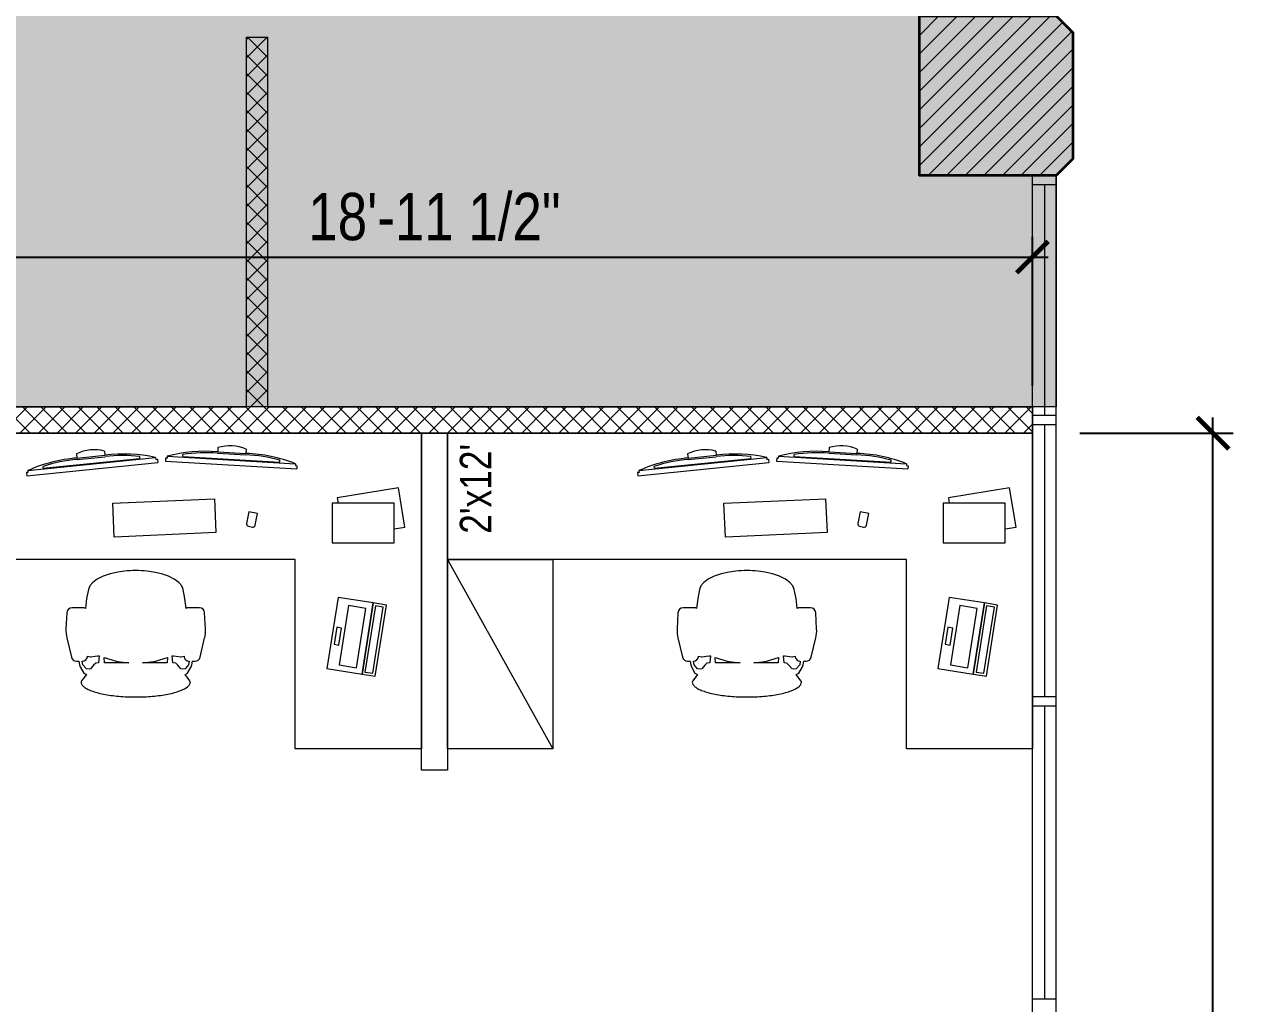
# Model space of a CAD drawing. Header units: inches. Extents: x 2034 to 6496, y 527 to 1995.
# Drawn here: x 6265.7 to 6496.3, y 1520.4 to 1706.7 of the extents above; entities that cross this region are included whole.
import ezdxf

# ---------------------------------------------------------------- set-up
doc = ezdxf.new("R2010")
doc.units = ezdxf.units.IN
doc.header["$LTSCALE"] = 5
doc.header["$MEASUREMENT"] = 0
doc.layers.get('0').update_dxf_attribs({"linetype": 'CONTINUOUS', "lineweight": 5})
doc.layers.get('DEFPOINTS').update_dxf_attribs({"linetype": 'CONTINUOUS', "lineweight": 5})
for name, color, linetype, lineweight in [('Annotations', 8, 'CONTINUOUS', 5), ('Drywalls', 7, 'CONTINUOUS', 20), ('Framing', 142, 'CONTINUOUS', 13), ('Hatches', 8, 'CONTINUOUS', 5), ('Viewed', 156, 'CONTINUOUS', 9), ('Walls', 7, 'CONTINUOUS', 35)]:
    doc.layers.add(name, color=color, linetype=linetype, lineweight=lineweight)
doc.layers.add('Zones', color=7, linetype='CONTINUOUS', lineweight=5, true_color=0xe3e3e3, transparency=0.7)
doc.styles.get("Standard").update_dxf_attribs({"font": 'arial.ttf', "width": 0.8})
doc.dimstyles.new('ARCH', dxfattribs={"dimscale": 96, "dimtxt": 0.09375, "dimasz": 0.0625, "dimexe": 0.04, "dimexo": 0.09375, "dimgap": 0.03125, "dimtad": 1, "dimdec": 5, "dimrnd": 0.0625, "dimzin": 3, "dimdsep": 46, "dimlunit": 4, "dimtxsty": 'Standard', "dimblk": 'OBLIQUE', "dimblk1": 'ARCHTICK', "dimblk2": 'ARCHTICK', "dimsah": 1, "dimcen": 0.03125, "dimdle": 0.03125, "dimclrd": 256, "dimclre": 256, "dimclrt": 256, "dimazin": 0, "dimtfac": 1, "dimtmove": 2, "dimatfit": 3, "dimldrblk": 'ARO14', "dimfxl": 0.3, "dimfxlon": 1, "dimfrac": 2, "dimarcsym": 0})

# ---------------------------------------------------------------- blocks, each defined once
blk = doc.blocks.new('_ArchTick')
at = {"const_width": 0.15}
blk.add_lwpolyline([(-0.5, -0.5), (0.5, 0.5)], dxfattribs=at)
blk = doc.blocks.new('*D90')
at = {"layer": 'Annotations', "lineweight": -2}
for p, q in [((6491.76, 1285.41), (6491.76, 1631.91)), ((6466.44, 1628.91), (6495.6, 1628.91)), ((6466.44, 1288.41), (6495.6, 1288.41))]:
    blk.add_line(p, q, dxfattribs=at)
at = {"layer": 'DEFPOINTS', "color": 0}
for p in [(6457.44, 1628.91), (6491.76, 1628.91), (6457.44, 1288.41)]:
    blk.add_point(p, dxfattribs=at)
at = {"layer": 'Annotations', "lineweight": -2, "xscale": 6, "yscale": 6, "zscale": 6}
for p, rotation in [((6491.76, 1628.91), 90), ((6491.76, 1288.41), 270)]:
    blk.add_blockref('_ArchTick', p, dxfattribs=dict(at, rotation=rotation))
at = {"layer": 'Annotations', "insert": (6482.87, 1463.08), "char_height": 9, "attachment_point": 5, "rotation": 90}
blk.add_mtext('28\'-4 1/2"', dxfattribs=at)
blk = doc.blocks.new('_Oblique')
at = {"lineweight": -2}
blk.add_line((-0.5, -0.5), (0.5, 0.5), dxfattribs=at)
blk = doc.blocks.new('ARO14')
blk.add_line((0, 0), (-1.021, 0))
at = {"const_width": 0.0625}
blk.add_lwpolyline([(-0.77, 0.468), (0, 0), (-0.77, -0.468)], dxfattribs=at)
blk = doc.blocks.new('*D91')
at = {"layer": 'Annotations', "lineweight": -2}
for p, q in [((6229.94, 1637.91), (6229.94, 1666.25)), ((6457.44, 1637.91), (6457.44, 1666.25)), ((6226.94, 1662.41), (6460.44, 1662.41))]:
    blk.add_line(p, q, dxfattribs=at)
at = {"layer": 'DEFPOINTS', "color": 0}
for p in [(6457.44, 1662.41), (6229.94, 1628.91), (6457.44, 1628.91)]:
    blk.add_point(p, dxfattribs=at)
at = {"layer": 'Annotations', "lineweight": -2, "xscale": 6, "yscale": 6, "zscale": 6, "rotation": 180}
blk.add_blockref('_ArchTick', (6229.94, 1662.41), dxfattribs=at)
at = {"layer": 'Annotations', "lineweight": -2, "xscale": 6, "yscale": 6, "zscale": 6}
blk.add_blockref('_ArchTick', (6457.44, 1662.41), dxfattribs=at)
at = {"layer": 'Annotations', "insert": (6343.69, 1670.06), "char_height": 9, "attachment_point": 5}
blk.add_mtext('18\'-11 1/2"', dxfattribs=at)
blk = doc.blocks.new('herman miller')
at = {"color": 0, "linetype": 'ByBlock', "lineweight": -2}
for p, q in [((2242.1, 3404.1), (2149.1, 3382)), ((2363.1, 3404.1), (2285.3, 3408.1)), ((2101.5, 3339.3), (2071.3, 3321.9)), ((2112.6, 3342.5), (2101.5, 3339.3)), ((2129.3, 3345.9), (2112.6, 3342.5)), ((2129.6, 3357.8), (2129.3, 3345.9)), ((2387.2, 3325.9), (2387.2, 3378.7)), ((2065.7, 3309.2), (2035.3, 3332.5)), ((2071.3, 3321.9), (2065.7, 3309.2)), ((2090.4, 3296.5), (2092, 3309.2)), ((2091.8, 3289.1), (2090.4, 3296.5)), ((2110.8, 3274.6), (2091.8, 3289.1)), ((2092, 3309.2), (2112.6, 3326.6)), ((2112.6, 3326.6), (2129, 3329.2)), ((2154.3, 3304.5), (2150.9, 3290.9)), ((2150.9, 3290.9), (2150.9, 3287.9)), ((2150.9, 3287.9), (2153.9, 3267.1)), ((2433.1, 3308.7), (2384.4, 3314.1)), ((2475.2, 3299.5), (2433.1, 3308.7)), ((2493.2, 3293.2), (2475.2, 3299.5)), ((2510.4, 3279), (2493.2, 3293.2)), ((2119.7, 3264.2), (2110.8, 3274.6)), ((2121.2, 3250.8), (2119.7, 3264.2)), ((2155.4, 3247.7), (2121.2, 3250.8)), ((2121.3, 3222.5), (2147.2, 3224)), ((2121.8, 3104), (2121.3, 3222.5)), ((2147.2, 3224), (2130.1, 3166.2)), ((2153.9, 3267.1), (2155.4, 3253.8)), ((2155.4, 3253.8), (2155.4, 3247.7)), ((2526.2, 3257.4), (2510.4, 3279)), ((2540, 3229.2), (2526.2, 3257.4)), ((2551.3, 3195.4), (2540, 3229.2)), ((2130.1, 3166.2), (2128.6, 3157.2)), ((2559.7, 3157.1), (2551.3, 3195.4)), ((2128.6, 3157.2), (2121.8, 3104)), ((2563.7, 3125.2), (2559.7, 3157.1)), ((2121.3, 2919.7), (2121.8, 3038.2)), ((2121.8, 3038.2), (2128.6, 2985)), ((2559.7, 2985.2), (2563.7, 3017)), ((2128.6, 2985), (2130.1, 2976.1)), ((2130.1, 2976.1), (2147.2, 2918.2)), ((2540, 2913), (2551.3, 2946.9)), ((2551.3, 2946.9), (2559.7, 2985.2)), ((2110.8, 2867.7), (2119.7, 2878)), ((2119.7, 2878), (2121.2, 2891.4)), ((2121.2, 2891.4), (2155.4, 2894.5)), ((2147.2, 2918.2), (2121.3, 2919.7)), ((2153.9, 2875.1), (2150.9, 2854.3)), ((2155.4, 2888.4), (2153.9, 2875.1)), ((2155.4, 2894.5), (2155.4, 2888.4)), ((2510.4, 2863.2), (2526.2, 2884.8)), ((2526.2, 2884.8), (2540, 2913)), ((2035.3, 2809.7), (2065.7, 2833)), ((2065.7, 2833), (2071.3, 2820.3)), ((2071.3, 2820.3), (2101.5, 2802.9)), ((2090.4, 2845.7), (2091.8, 2853.1)), ((2092, 2833), (2090.4, 2845.7)), ((2091.8, 2853.1), (2110.8, 2867.7)), ((2112.6, 2815.6), (2092, 2833)), ((2129, 2813.1), (2112.6, 2815.6)), ((2150.9, 2854.3), (2150.9, 2851.3)), ((2150.9, 2851.3), (2154.3, 2837.7)), ((2384.4, 2828.1), (2433.1, 2833.5)), ((2387.2, 2763.5), (2387.2, 2816.3)), ((2433.1, 2833.5), (2475.2, 2842.7)), ((2475.2, 2842.7), (2493.2, 2849)), ((2493.2, 2849), (2510.4, 2863.2)), ((2101.5, 2802.9), (2112.6, 2799.7)), ((2112.6, 2799.7), (2129.3, 2796.4)), ((2129.3, 2796.4), (2129.6, 2784.4)), ((2149.1, 2760.2), (2242.1, 2738.1)), ((2285.3, 2734.1), (2363.1, 2738.1))]:
    blk.add_line(p, q, dxfattribs=at)
for centre, radius, start, end in [((2277.4, 3255.9), 152.4, 87.06433, 103.3925), ((2361.8, 3378.7), 25.4, 0, 87.06433), ((2155, 3357.3), 25.4, 103.3925, 178.69805), ((2028.4, 3323.5), 11.4, 52.48089, 89.37752), ((2154.4, 3329.9), 25.4, 181.63603, 262.725), ((2154.4, 3329.9), 25.4, 262.725, 269.79801), ((2361.8, 3325.9), 25.4, 332.48616, 0), ((2135.3, 3071.1), 431.8, 352.80044, 7.19956), ((2154.4, 2812.3), 25.4, 97.275, 178.36397), ((2154.4, 2812.3), 25.4, 90.20199, 97.275), ((2361.8, 2816.3), 25.4, 0, 27.51384), ((2028.4, 2818.8), 11.4, 270.62248, 307.51911), ((2155, 2785), 25.4, 181.30195, 256.6075), ((2361.8, 2763.5), 25.4, 272.93567, 0), ((2277.4, 2886.3), 152.4, 256.6075, 272.93567)]:
    blk.add_arc(centre, radius, start, end, dxfattribs=at)
blk.add_open_spline([(2028.5, 3334.9), (2024.7, 3334.9), (2017.2, 3332.7), (2006.2, 3323), (1995.7, 3307.1), (1986, 3285.4), (1977.4, 3258.4), (1970, 3226.8), (1964.1, 3191.4), (1958.3, 3140.2), (1956, 3084.9), (1957.1, 3029.7), (1960.7, 2975.8), (1969.3, 2913.5), (1985.5, 2854.2), (2002.5, 2822.4), (2017.2, 2809.5), (2024.7, 2807.3), (2028.5, 2807.3)], degree=3, knots=[0, 0, 0, 0, 0.05, 0.1, 0.15, 0.2, 0.25, 0.3, 0.35, 0.4, 0.5, 0.55, 0.6, 0.7, 0.8, 0.9, 0.95, 1, 1, 1, 1], dxfattribs=at)
blk = doc.blocks.new('monitor')
at = {"color": 0, "linetype": 'ByBlock', "lineweight": -2}
for p, q in [((-2.68, 3.17), (-2.68, 2.38)), ((-2.68, 2.38), (2.68, 2.38)), ((2.68, 3.17), (2.68, 2.38)), ((-12.52, 0.6), (-12.52, 0)), ((-12.52, 0.6), (-12.52, 0)), ((-12.22, 0.6), (-12.52, 0.6)), ((-12.52, 0), (12.52, 0)), ((-12.22, 0.95), (12.22, 0.95)), ((-12.22, 0.95), (-12.22, 0.6)), ((-9.24, 1.1), (-9.24, 1.45)), ((-9.24, 1.1), (-9.24, 1.45)), ((-9.24, 1.1), (9.24, 1.1)), ((-2.68, 2.09), (2.68, 2.09)), ((9.24, 1.1), (9.24, 1.45)), ((12.22, 0.95), (12.22, 0.6)), ((12.22, 0.6), (12.52, 0.6)), ((12.52, 0.6), (12.52, 0))]:
    blk.add_line(p, q, dxfattribs=at)
for centre, radius, start, end in [((-3.23, -26.48), 28.87, 88.9181, 108.1434), ((0, -3.88), 7.54, 69.1704, 110.8296), ((3.23, -26.48), 28.87, 71.8566, 91.0819), ((-3.23, -26.48), 28.58, 88.9181, 102.1432), ((3.23, -26.48), 28.58, 77.8568, 91.0819)]:
    blk.add_arc(centre, radius, start, end, dxfattribs=at)
blk = doc.blocks.new('office c')
at = {"color": 0, "linetype": 'ByBlock', "lineweight": -2}
blk.add_line((0, -24), (20, -60), dxfattribs=at)
for points in [[(87.25, -24), (0, -24), (0, 0), (111.25, 0), (111.25, -24), (111.25, -60), (87.25, -60)], [(52.83, -19.76), (52.55, -13.32), (71.88, -12.46), (72.17, -18.9)], [(94.28, -13.28), (94.28, -20.87), (106.07, -20.87), (106.07, -13.28)], [(0, -60), (0, -24), (20, -24), (20, -60)], [(95.41, -31.22), (93.27, -44.77), (99.97, -45.83), (102.11, -32.28)], [(102.11, -32.28), (99.97, -45.83), (102.47, -46.22), (104.61, -32.67)], [(97.41, -32.79), (95.63, -44.07), (98.93, -44.59), (100.71, -33.31)], [(102.51, -32.82), (100.52, -45.41), (102.01, -45.65), (104, -33.05)], [(95.16, -36.89), (94.64, -40.13), (95.56, -40.28), (96.08, -37.04)]]:
    blk.add_lwpolyline(points, close=True, dxfattribs=at)
blk.add_lwpolyline([(106.07, -18.2), (108.13, -17.86), (106.89, -10.38), (95.26, -12.31), (95.42, -13.28)], dxfattribs=at)
blk.add_lwpolyline([(79.66, -17.48), (80.1, -15.28), (78.45, -14.94), (78.01, -17.14, 0.414214), (78.37, -17.68), (79.12, -17.84, 0.414214)], format="xyb", close=True, dxfattribs=at)
at = {"layer": 'Zones'}
blk.add_line((111.25, 0), (111.25, -60), dxfattribs=at)
at = {"color": 0, "linetype": 'ByBlock', "lineweight": -2}
for p, rotation in [((48.64, -6.81), 5.844565877387316), ((75.05, -6.05), 356.6557298000283)]:
    blk.add_blockref('monitor', p, dxfattribs=dict(at, rotation=rotation))
at = {"color": 0, "linetype": 'ByBlock', "lineweight": -2, "xscale": 0.03937007874015748, "yscale": 0.03937007874015748, "zscale": 0.03937007874015748, "rotation": 89.99999999999993}
blk.add_blockref('herman miller', (177.83, -127.19), dxfattribs=at)
at = {"layer": 'Annotations', "insert": (2.32, -19.12), "char_height": 6, "width": 60.9989, "attachment_point": 1, "rotation": 90}
blk.add_mtext("{2'x12'}", dxfattribs=at)

msp = doc.modelspace()

# ---------------------------------------------------------------- hatches: boundary and pattern name
at = {"layer": 'Hatches'}
h = msp.add_hatch(dxfattribs=at)
h.set_pattern_fill('ANSI31', color=256, scale=20, style=0)
h.set_pattern_definition([(45, (3600, 4e-14), (-1.767767, 1.767767), [])])
h.paths.add_polyline_path([(6461.943411, 1677.918557), (6435.943411, 1677.918557), (6435.943411, 1708.282518), (6461.943411, 1708.282518), (6465.125391, 1705.100537), (6465.125391, 1681.100537)])
h = msp.add_hatch(dxfattribs=at)
h.set_pattern_fill('ANSI37', color=256, scale=20, style=0)
h.set_pattern_definition([(45, (3600, 4e-14), (-1.767767, 1.767767), []), (135, (3600, 4e-14), (-1.767767, -1.767767), [])])
h.paths.add_polyline_path([(6229.943411, 1681.100537), (6229.943411, 1633.907518), (6307.943411, 1633.907518), (6307.943411, 1704.254028), (6311.943411, 1704.254028), (6311.943411, 1633.907518), (6457.443411, 1633.907518), (6457.443411, 1628.907518), (6229.943411, 1628.907518), (6229.943411, 1535.907518), (6158.937891, 1535.907518), (6071.943411, 1535.907518), (6071.943411, 1402.407518), (6075.943411, 1402.407518), (6075.943411, 1397.407518), (6066.943411, 1397.407518), (6066.943411, 1484.407518), (5855.443411, 1484.407518), (5855.443411, 1489.407518), (6066.943411, 1489.407518), (6066.943411, 1634.464498), (5978.625391, 1634.464498), (5978.625391, 1639.464498), (6163.943411, 1639.464498), (6163.943411, 1634.464498), (6071.943411, 1634.464498), (6071.943411, 1540.907518), (6224.943411, 1540.907518), (6224.943411, 1634.464498), (6199.943411, 1634.464498), (6199.943411, 1642.464498), (6204.943411, 1642.464498), (6204.943411, 1639.464498), (6226.943411, 1639.464498), (6226.943411, 1677.464498), (6204.943411, 1677.464498), (6204.943411, 1674.464498), (6199.943411, 1674.464498), (6199.943411, 1705.100537), (6205.943411, 1705.100537), (6205.943411, 1681.100537)])
h.paths.add_polyline_path([(5885.943411, 1639.464498), (5940.443411, 1639.464498), (5940.443411, 1634.464498), (5885.943411, 1634.464498)], flags=17)
h.paths.add_polyline_path([(6158.307372, 1397.407518), (6157.943411, 1397.407518), (6157.943411, 1402.407518), (6158.307372, 1402.407518)], flags=17)
at = {"layer": 'Zones'}
msp.add_hatch(color=256, dxfattribs=at).paths.add_polyline_path([(5634.440363, 1920.678964), (5637.975896, 1924.214498), (5736.57945, 1924.214498), (5736.57945, 1992.214498), (5739.76143, 1995.396479), (5763.76143, 1995.396479), (5766.943411, 1992.214498), (5970.76143, 1992.214498), (5973.943411, 1995.396479), (5997.943411, 1995.396479), (6001.125391, 1992.214498), (6202.76143, 1992.214498), (6205.943411, 1995.396479), (6229.943411, 1995.396479), (6233.125391, 1992.214498), (6434.76143, 1992.214498), (6437.943411, 1995.396479), (6461.943411, 1995.396479), (6465.125391, 1992.214498), (6465.125391, 1926.714498), (6461.943411, 1923.532518), (6461.943411, 1708.282518), (6465.125391, 1705.100537), (6465.125391, 1681.100537), (6461.943411, 1677.918557), (6461.943411, 1633.907518), (6224.943411, 1633.907518), (6224.943411, 1540.907518), (6066.943411, 1540.907518), (6066.943411, 1489.407518), (5850.443411, 1489.407518), (5850.443411, 1283.407518), (6461.943411, 1283.407518), (6461.943411, 1132.282518), (6465.125391, 1129.100537), (6465.125391, 1105.100537), (6461.943411, 1101.918557), (6461.943411, 844.282518), (6465.125391, 841.100537), (6465.125391, 817.100537), (6461.943411, 813.918557), (6461.943411, 529.986576), (6233.125391, 529.986576), (6229.943411, 526.804596), (6205.943411, 526.804596), (6202.76143, 529.986576), (6001.125391, 529.986576), (5997.943411, 526.804596), (5973.943411, 526.804596), (5970.76143, 529.986576), (5766.943411, 529.986576), (5763.76143, 526.804596), (5739.76143, 526.804596), (5736.57945, 529.986576), (5736.57945, 597.872615), (5727.505911, 597.872615), (5724.32393, 601.054596), (5664.804324, 601.054596), (5661.622343, 597.519062), (5637.622343, 597.519062), (5634.440363, 600.701042)])

# ---------------------------------------------------------------- linework, layer by layer
at = {"layer": 'Drywalls', "flags": 128}
msp.add_lwpolyline([(6229.943411, 1633.907518), (6307.943411, 1633.907518), (6307.943411, 1704.254028), (6311.943411, 1704.254028), (6311.943411, 1633.907518), (6457.443411, 1633.907518), (6457.443411, 1628.907518), (6229.943411, 1628.907518)], dxfattribs=at)
at = {"layer": 'Framing'}
for p, q in [((6461.943411, 1676.168557), (6457.443411, 1676.168557)), ((6459.693411, 1676.168557), (6459.693411, 1632.282518)), ((6461.943411, 1632.282518), (6457.443411, 1632.282518)), ((6461.943411, 1630.532518), (6457.443411, 1630.532518)), ((6459.693411, 1630.532518), (6459.693411, 1578.782518)), ((6461.943411, 1578.782518), (6457.443411, 1578.782518)), ((6461.943411, 1577.032518), (6457.443411, 1577.032518)), ((6459.693411, 1577.032518), (6459.693411, 1521.282518)), ((6461.943411, 1521.282518), (6457.443411, 1521.282518))]:
    msp.add_line(p, q, dxfattribs=at)
at = {"layer": 'Viewed'}
for p, q in [((6457.443411, 1416.907518), (6457.443411, 1677.918557)), ((6461.943411, 1416.907518), (6461.943411, 1677.918557))]:
    msp.add_line(p, q, dxfattribs=at)
msp.add_lwpolyline([(6341.193411, 1564.82855), (6341.193411, 1628.907518), (6346.193411, 1628.907518), (6346.193411, 1564.82855)], close=True, dxfattribs=at)
at = {"layer": 'Walls'}
msp.add_lwpolyline([(6461.943411, 1677.918557), (6435.943411, 1677.918557), (6435.943411, 1708.282518), (6461.943411, 1708.282518), (6465.125391, 1705.100537), (6465.125391, 1681.100537)], close=True, dxfattribs=at)
at = {"layer": 'Zones'}
msp.add_lwpolyline([(6001.125391, 1992.214498), (6202.76143, 1992.214498), (6205.943411, 1995.396479), (6229.943411, 1995.396479), (6233.125391, 1992.214498), (6434.76143, 1992.214498), (6437.943411, 1995.396479), (6461.943411, 1995.396479), (6465.125391, 1992.214498), (6465.125391, 1926.714498), (6461.943411, 1923.532518), (6461.943411, 1708.282518), (6465.125391, 1705.100537), (6465.125391, 1681.100537), (6461.943411, 1677.918557), (6461.943411, 1633.907518), (6224.943411, 1633.907518), (6224.943411, 1540.907518), (6066.943411, 1540.907518)], dxfattribs=at)

# ---------------------------------------------------------------- block references
at = {"layer": 'Viewed'}
for p in [(6229.943411, 1628.907518), (6346.193411, 1628.907518)]:
    msp.add_blockref('office c', p, dxfattribs=at)

# ---------------------------------------------------------------- dimensions: what is measured, and where the dimension line sits
at = {"layer": 'Annotations'}
dim = msp.add_linear_dim(base=(6457.443411, 1662.405501), p1=(6229.943411, 1628.907518), p2=(6457.443411, 1628.907518), dimstyle='ARCH', dxfattribs=at)
dim.commit()
dim.dimension.update_dxf_attribs({"geometry": '*D91', "text_midpoint": (6343.693411, 1670.05898)})
dim = msp.add_linear_dim(base=(6491.758098, 1628.907518), p1=(6457.443411, 1288.407518), p2=(6457.443411, 1628.907518), angle=90, dimstyle='ARCH', dxfattribs=at)
dim.commit()
dim.dimension.update_dxf_attribs({"geometry": '*D90', "text_midpoint": (6482.87026, 1463.081668), "dimtype": 128})

doc.saveas('drawing.dxf')
